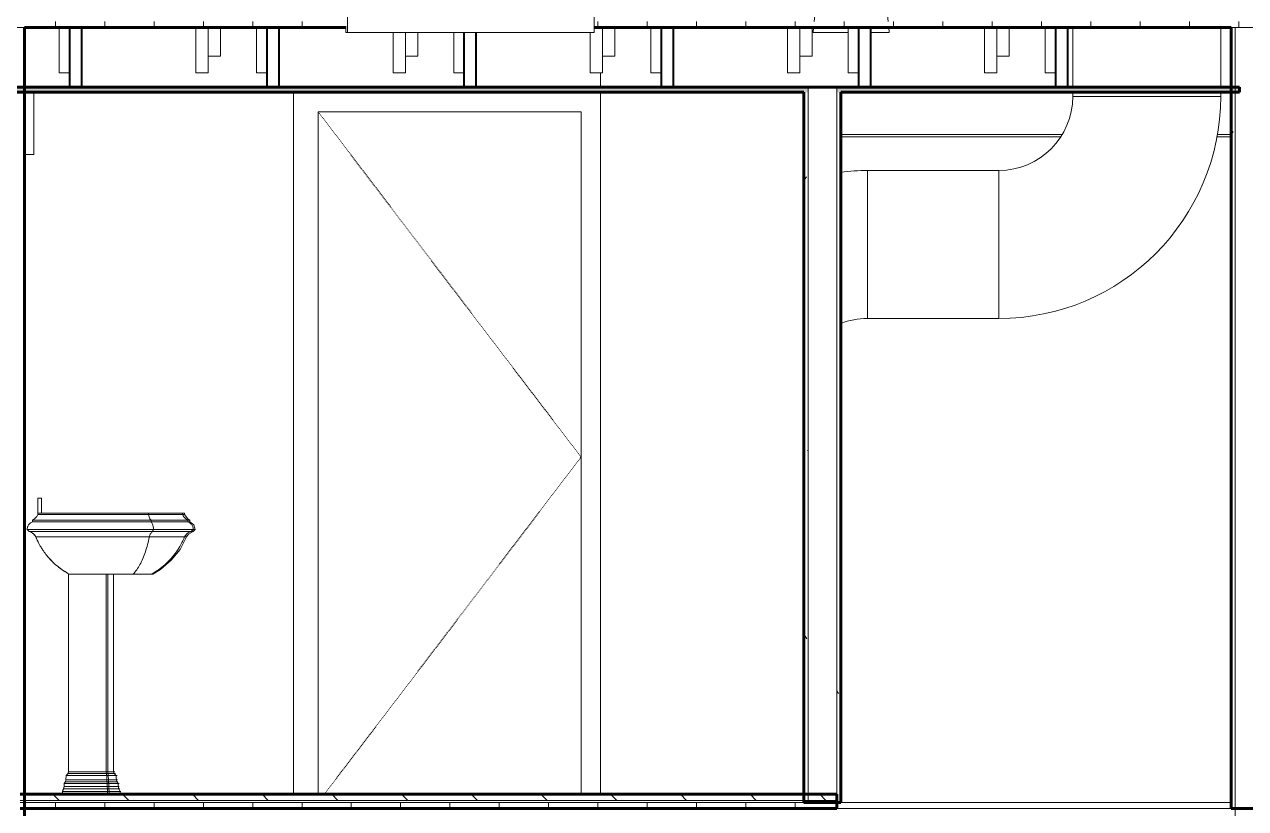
# Model space of a CAD drawing. Header units: inches. Extents: x 94 to 2128, y -110 to 279.
# Drawn here: x 1448.4 to 1597, y 0.7 to 96.1 of the extents above; entities that cross this region are included whole.
import ezdxf

# ---------------------------------------------------------------- set-up
doc = ezdxf.new("R2010")
doc.units = ezdxf.units.IN
doc.header["$MEASUREMENT"] = 0
doc.linetypes.add('Dash 1_16_', pattern=[0.125, 0.0625, -0.0625])
for name, color, linetype, lineweight in [('A-CLNG', 13, 'Continuous', 18), ('A-CLNG-PATT', 13, 'Continuous', 60), ('A-DOOR', 31, 'Continuous', 18), ('A-DOOR-FRAM', 31, 'Continuous', 9), ('A-FLOR', 192, 'Continuous', 18), ('A-FLOR-MCUT', 51, 'Continuous', 18), ('A-FLOR-PATT', 8, 'Continuous', 60), ('A-WALL', 113, 'Continuous', 18), ('A-WALL-PATT', 111, 'Continuous', 18), ('I-WALL', 2, 'Continuous', 18), ('M-HVAC-DUCT', 70, 'Continuous', 9), ('P-SANR-FIXT', 6, 'Continuous', 9), ('Q-CASE', 31, 'Continuous', 9), ('S-BEAM', 12, 'Continuous', 9), ('S-COLS', 52, 'Continuous', 9)]:
    doc.layers.add(name, color=color, linetype=linetype, lineweight=lineweight)
pattern_1 = [(0, (-179.802, -54.394), (15.36, 3.84), [0.634, -10.886, 0.634, -10.886, -61.44]), (0, (-179.802, -54.394), (15.36, 3.84), [-23.04, 0.634, -22.406, 0.634, -10.886, -26.88]), (0, (-179.802, -54.394), (15.36, 3.84), [-57.6, 0.634, -7.046, 0.634, -18.566]), (120, (-174.042, -52.474), (-11.0055376, 11.38215), [0.634, -10.886, 0.634, -10.886, -61.44]), (120, (-174.042, -52.474), (-11.0055376, 11.38215), [-23.04, 0.634, -22.406, 0.634, -10.886, -26.88]), (120, (-174.042, -52.474), (-11.0055376, 11.38215), [-57.6, 0.634, -7.046, 0.634, -18.566]), (240, (-172.122, -44.794), (-4.3544624, -15.22215), [0.634, -10.886, 0.634, -10.886, -61.44]), (240, (-172.122, -44.794), (-4.3544624, -15.22215), [-23.04, 0.634, -22.406, 0.634, -10.886, -26.88]), (240, (-172.122, -44.794), (-4.3544624, -15.22215), [-57.6, 0.634, -7.046, 0.634, -18.566])]
pattern_2 = [(90, (-179.802, -54.394), (-6, 4e-16), [])]

# ---------------------------------------------------------------- blocks, each defined once
blk = doc.blocks.new('Bath Tub - Maestro - 60_x30_-199281-Section - North_South - Looking East - Kitchen _ Stair _ Garage')
at = {"layer": 'P-SANR-FIXT'}
for p, q in [((-163.78, 119.13), (-163.78, 115.13)), ((-163.78, 119.13), (-162.27, 119.13)), ((-162.27, 119.13), (-160.78, 119.13)), ((-160.78, 115.13), (-160.78, 119.13)), ((-159.31, 119.13), (-159.31, 117.13)), ((-159.29, 115.13), (-159.31, 119.13)), ((-157.31, 119.13), (-159.31, 119.13)), ((-157.31, 119.13), (-157.29, 115.13)), ((-155.78, 119.13), (-155.78, 115.13)), ((-155.78, 119.13), (-154.27, 119.13)), ((-154.27, 119.13), (-152.78, 119.13)), ((-152.78, 115.13), (-152.78, 119.13)), ((-159.31, 117.13), (-159.3, 115.13)), ((-164.29, 115.13), (-164.27, 115.13)), ((-164.29, 115.13), (-164.29, 113.13)), ((-164.27, 115.13), (-152.27, 115.13)), ((-164.27, 113.13), (-164.27, 115.13)), ((-152.27, 113.13), (-152.27, 115.13)), ((-173.45, 113.13), (-173.27, 113.13)), ((-173.27, 113.13), (-143.27, 113.13)), ((-173.27, 95.13), (-173.27, 113.13)), ((-152.27, 113.13), (-164.27, 113.13)), ((-143.27, 95.13), (-143.27, 113.13)), ((-173.49, 95.75), (-173.49, 95.13)), ((-173.27, 95.13), (-173.49, 95.13)), ((-143.27, 95.13), (-173.27, 95.13))]:
    blk.add_line(p, q, dxfattribs=at)
blk = doc.blocks.new('Toilet-Domestic-3D - Toilet-Domestic-3D-199277-Section - North_South - Looking East - Kitchen _ Stair _ Garage')
at = {"layer": 'P-SANR-FIXT'}
for p, q in [((-121.85, 122.42), (-121.96, 121.15)), ((-105.73, 122.88), (-118.23, 122.88)), ((-102, 121.15), (-102.12, 122.42)), ((-121.48, 120.88), (-121.09, 112.38)), ((-118.23, 120.88), (-105.73, 120.88)), ((-102.87, 112.38), (-102.48, 120.88)), ((-121.09, 112.38), (-120.73, 110.62)), ((-121.09, 112.38), (-118.23, 112.38)), ((-118.23, 112.38), (-105.73, 112.38)), ((-105.73, 112.38), (-102.87, 112.38)), ((-103.23, 110.62), (-102.87, 112.38)), ((-120.73, 110.62), (-119.37, 110.62)), ((-119.48, 110.38), (-119.23, 110.88)), ((-119.48, 110.38), (-119.31, 110.38)), ((-119.48, 109.62), (-119.48, 110.38)), ((-119.31, 110.37), (-119.48, 110.37)), ((-118.77, 110.37), (-119.31, 110.37)), ((-119.31, 109.62), (-119.31, 110.37)), ((-119.3, 110.38), (-119.06, 110.88)), ((-119.3, 110.38), (-118.77, 110.38)), ((-119.23, 110.88), (-119.06, 110.88)), ((-119.06, 110.88), (-118.53, 110.88)), ((-118.77, 110.38), (-118.53, 110.88)), ((-118.77, 110.38), (-118.04, 110.38)), ((-118.04, 110.37), (-118.77, 110.37)), ((-118.77, 109.62), (-118.77, 110.37)), ((-118.53, 110.88), (-117.81, 110.88)), ((-118.04, 110.38), (-117.81, 110.88)), ((-118.04, 110.38), (-117.11, 110.38)), ((-117.11, 110.37), (-118.04, 110.37)), ((-118.04, 109.62), (-118.04, 110.37)), ((-117.81, 110.88), (-116.89, 110.88)), ((-117.11, 110.38), (-116.89, 110.88)), ((-117.11, 110.38), (-115.72, 110.38)), ((-115.72, 110.37), (-117.11, 110.37)), ((-117.11, 109.62), (-117.11, 110.37)), ((-116.89, 110.88), (-115.53, 110.88)), ((-115.72, 110.38), (-115.53, 110.88)), ((-115.72, 110.38), (-114.72, 110.38)), ((-114.72, 110.37), (-115.72, 110.37)), ((-115.72, 109.62), (-115.72, 110.37)), ((-115.53, 110.88), (-114.57, 110.88)), ((-114.72, 110.38), (-114.57, 110.88)), ((-114.72, 110.38), (-113.85, 110.38)), ((-113.85, 110.37), (-114.72, 110.37)), ((-114.72, 109.62), (-114.72, 110.37)), ((-114.57, 110.88), (-113.75, 110.88)), ((-113.85, 110.38), (-113.75, 110.88)), ((-113.85, 110.38), (-112.48, 110.38)), ((-112.48, 110.37), (-113.85, 110.37)), ((-113.85, 109.62), (-113.85, 110.37)), ((-113.75, 110.88), (-112.44, 110.88)), ((-112.48, 110.38), (-112.44, 110.88)), ((-112.48, 110.38), (-111.48, 110.38)), ((-111.48, 110.37), (-112.48, 110.37)), ((-112.48, 109.62), (-112.48, 110.37)), ((-112.44, 110.88), (-111.52, 110.88)), ((-111.48, 110.38), (-111.52, 110.88)), ((-111.52, 110.88), (-110.21, 110.88)), ((-111.48, 110.38), (-110.11, 110.38)), ((-110.11, 110.37), (-111.48, 110.37)), ((-111.48, 109.62), (-111.48, 110.37)), ((-110.11, 110.38), (-110.21, 110.88)), ((-110.21, 110.88), (-109.39, 110.88)), ((-110.11, 110.38), (-109.24, 110.38)), ((-109.24, 110.37), (-110.11, 110.37)), ((-110.11, 109.62), (-110.11, 110.37)), ((-109.24, 110.38), (-109.39, 110.88)), ((-109.39, 110.88), (-108.43, 110.88)), ((-109.24, 110.38), (-108.24, 110.38)), ((-108.24, 110.37), (-109.24, 110.37)), ((-109.24, 109.62), (-109.24, 110.37)), ((-108.24, 110.38), (-108.43, 110.88)), ((-108.43, 110.88), (-107.07, 110.88)), ((-108.24, 110.38), (-106.86, 110.38)), ((-106.85, 110.37), (-108.24, 110.37)), ((-108.24, 109.62), (-108.24, 110.37)), ((-106.86, 110.38), (-107.07, 110.88)), ((-107.07, 110.88), (-106.15, 110.88)), ((-106.85, 110.38), (-105.92, 110.38)), ((-105.92, 110.37), (-106.85, 110.37)), ((-106.85, 109.62), (-106.85, 110.37)), ((-105.92, 110.38), (-106.15, 110.88)), ((-106.15, 110.88), (-105.43, 110.88)), ((-105.92, 110.38), (-105.19, 110.38)), ((-105.19, 110.37), (-105.92, 110.37)), ((-105.92, 109.62), (-105.92, 110.37)), ((-105.19, 110.38), (-105.43, 110.88)), ((-105.43, 110.88), (-104.9, 110.88)), ((-105.19, 110.38), (-104.66, 110.38)), ((-104.65, 110.37), (-105.19, 110.37)), ((-105.19, 109.62), (-105.19, 110.37)), ((-104.66, 110.38), (-104.9, 110.88)), ((-104.9, 110.88), (-104.73, 110.88)), ((-104.48, 110.38), (-104.73, 110.88)), ((-104.65, 110.38), (-104.48, 110.38)), ((-104.48, 110.37), (-104.65, 110.37)), ((-104.65, 109.62), (-104.65, 110.37)), ((-104.59, 110.62), (-103.23, 110.62)), ((-104.48, 109.62), (-104.48, 110.38)), ((-119.31, 109.62), (-119.48, 109.62)), ((-119.48, 109.37), (-119.31, 109.37)), ((-118.77, 109.62), (-119.31, 109.62)), ((-119.31, 109.37), (-118.77, 109.37)), ((-118.04, 109.62), (-118.77, 109.62)), ((-118.77, 109.37), (-118.04, 109.37)), ((-117.11, 109.62), (-118.04, 109.62)), ((-118.04, 109.37), (-117.11, 109.37)), ((-115.72, 109.62), (-117.11, 109.62)), ((-117.11, 109.37), (-115.72, 109.37)), ((-114.72, 109.62), (-115.72, 109.62)), ((-115.72, 109.37), (-114.72, 109.37)), ((-113.85, 109.62), (-114.72, 109.62)), ((-114.72, 109.37), (-113.85, 109.37)), ((-112.48, 109.62), (-113.85, 109.62)), ((-113.85, 109.37), (-112.48, 109.37)), ((-111.48, 109.62), (-112.48, 109.62)), ((-112.48, 109.37), (-111.98, 109.37)), ((-111.98, 109.37), (-111.48, 109.37)), ((-110.11, 109.62), (-111.48, 109.62)), ((-111.48, 109.37), (-110.11, 109.37)), ((-109.24, 109.62), (-110.11, 109.62)), ((-110.11, 109.37), (-109.24, 109.37)), ((-108.24, 109.62), (-109.24, 109.62)), ((-109.24, 109.37), (-108.24, 109.37)), ((-106.85, 109.62), (-108.24, 109.62)), ((-108.24, 109.37), (-106.85, 109.37)), ((-105.92, 109.62), (-106.85, 109.62)), ((-106.85, 109.37), (-105.92, 109.37)), ((-105.19, 109.62), (-105.92, 109.62)), ((-105.92, 109.37), (-105.19, 109.37)), ((-104.65, 109.62), (-105.19, 109.62)), ((-105.19, 109.37), (-104.65, 109.37)), ((-104.48, 109.62), (-104.65, 109.62)), ((-104.65, 109.37), (-104.48, 109.37)), ((-115.73, 103.25), (-116.47, 96.5)), ((-107.49, 96.5), (-108.23, 103.25)), ((-116.55, 95.75), (-116.62, 95.13)), ((-116.62, 95.13), (-112.35, 95.13)), ((-109.58, 95.13), (-107.34, 95.13)), ((-107.34, 95.13), (-107.41, 95.75))]:
    blk.add_line(p, q, dxfattribs=at)
at = {"layer": 'P-SANR-FIXT', "flags": 128}
for points in [[(-118.23, 122.88), (-119.22, 122.88), (-120.11, 122.88), (-120.8, 122.88), (-121.23, 122.88), (-121.35, 122.88)], [(-102.61, 122.88), (-102.77, 122.88), (-103.24, 122.88), (-103.97, 122.88), (-104.87, 122.88), (-105.73, 122.88)], [(-121.71, 120.88), (-121.55, 120.88), (-121.08, 120.88), (-120.34, 120.88), (-119.41, 120.88), (-118.37, 120.88), (-118.23, 120.88)], [(-105.73, 120.88), (-104.68, 120.88), (-103.73, 120.88), (-102.97, 120.88), (-102.46, 120.88), (-102.26, 120.88), (-102.25, 120.88)], [(-119.77, 109.88), (-119.61, 109.88), (-119.48, 109.88)], [(-104.48, 109.88), (-104.22, 109.88), (-104.19, 109.88)]]:
    blk.add_lwpolyline(points, dxfattribs=at)
at = {"layer": 'P-SANR-FIXT'}
for radius, start, end in [(7.5, 180, 239.5183), (7.33, 180, 239.6408), (6.79, 180, 245.7328), (6.06, 180, 0), (5.13, 180, 0), (3.74, 180, 0), (2.74, 180, 0), (1.87, 180, 0), (0.5, 180, 0), (6.79, 294.2672, 0), (7.33, 300.3592, 0), (7.5, 300.4817, 0)]:
    blk.add_arc((-111.98, 109.37), radius, start, end, dxfattribs=at)
for points, knots in [([(-102.47, 122.85), (-102.47, 122.86), (-102.52, 122.87), (-102.57, 122.88), (-102.61, 122.88)], [-0.1938937, -0.1938937, -0.1938937, -0.1938937, -0.1666667, 0, 0, 0, 0]), ([(-120.65, 110.4), (-120.63, 110.37), (-120.6, 110.32), (-120.54, 110.23), (-120.46, 110.15), (-120.38, 110.08), (-120.29, 110.02), (-120.19, 109.97), (-120.09, 109.93), (-120.02, 109.91), (-119.98, 109.9)], [0.1752548, 0.1752548, 0.1752548, 0.1752548, 0.25, 0.3333333, 0.4166667, 0.5, 0.5833333, 0.6666667, 0.75, 0.8333333, 0.8333333, 0.8333333, 0.8333333])]:
    blk.add_open_spline(points, degree=3, knots=knots, dxfattribs=at)
blk.add_open_spline([(-104.19, 109.88), (-104.12, 109.88), (-104.04, 109.88), (-103.97, 109.9)], degree=3, dxfattribs=at)
blk = doc.blocks.new('Single-Flush - 32_ x 84_-320254-Section - North_South - Looking East - Kitchen _ Stair _ Garage')
at = {"layer": 'A-DOOR', "linetype": 'Dash 1_16_', "lineweight": 9}
for p in [(-176.85, 85.5), (-176.09, 2.5)]:
    blk.add_line(p, (-144.85, 43.5), dxfattribs=at)
at = {"layer": 'A-DOOR-FRAM'}
for p, q in [((-179.85, 87.87), (-179.85, 2.5)), ((-176.85, 2.5), (-176.85, 85.5)), ((-176.85, 85.5), (-144.85, 85.5)), ((-144.85, 85.5), (-144.85, 2.5))]:
    blk.add_line(p, q, dxfattribs=at)
blk = doc.blocks.new('Dimension Lumber - 2x8-959160-Section - North_South - Looking East - Kitchen _ Stair _ Garage')
at = {"layer": 'S-BEAM', "lineweight": 40}
for p, q in [((-325.6, 95.75), (-327.1, 95.75)), ((-327.1, 95.75), (-327.1, 88.5)), ((-325.6, 88.5), (-325.6, 95.75)), ((-327.1, 88.5), (-325.6, 88.5))]:
    blk.add_line(p, q, dxfattribs=at)
blk = doc.blocks.new('Dimension Lumber - 2x8-959221-Section - North_South - Looking East - Kitchen _ Stair _ Garage')
at = {"layer": 'S-BEAM', "lineweight": 40}
for p, q in [((-159.1, 95.13), (-159.1, 88.5)), ((-157.6, 88.5), (-157.6, 95.13)), ((-159.1, 88.5), (-157.6, 88.5))]:
    blk.add_line(p, q, dxfattribs=at)
blk = doc.blocks.new('Dimension Lumber - 2x8-V20-Section - North_South - Looking East - Kitchen _ Stair _ Garage')
at = {"layer": 'S-BEAM', "lineweight": 40}
for p, q in [((-133.6, 95.75), (-135.1, 95.75)), ((-135.1, 95.75), (-135.1, 88.5)), ((-133.6, 88.5), (-133.6, 95.75)), ((-135.1, 88.5), (-133.6, 88.5))]:
    blk.add_line(p, q, dxfattribs=at)
blk = doc.blocks.new('Dimension Lumber - 2x6_s-562113-Section - North_South - Looking East - Kitchen _ Stair _ Garage')
at = {"layer": 'S-BEAM'}
for p, q in [((-88.35, 95.75), (-88.35, 90.25)), ((-88.35, 90.25), (-87.1, 90.25))]:
    blk.add_line(p, q, dxfattribs=at)
blk = doc.blocks.new('Dimension Lumber - 2x6_s-562112-Section - North_South - Looking East - Kitchen _ Stair _ Garage')
at = {"layer": 'S-BEAM'}
for p, q in [((-160.35, 95.13), (-160.35, 90.25)), ((-160.35, 90.25), (-159.1, 90.25))]:
    blk.add_line(p, q, dxfattribs=at)
blk = doc.blocks.new('Dimension Lumber - 2x6_s-V21-Section - North_South - Looking East - Kitchen _ Stair _ Garage')
at = {"layer": 'S-BEAM'}
for p, q in [((-184.35, 95.75), (-184.35, 90.25)), ((-184.35, 90.25), (-183.1, 90.25))]:
    blk.add_line(p, q, dxfattribs=at)
blk = doc.blocks.new('Dimension Lumber - 2x6_s-V22-Section - North_South - Looking East - Kitchen _ Stair _ Garage')
at = {"layer": 'S-BEAM'}
for p, q in [((-95.73, 95.75), (-95.73, 90.25)), ((-94.23, 90.25), (-94.23, 95.75)), ((-95.73, 90.25), (-94.23, 90.25))]:
    blk.add_line(p, q, dxfattribs=at)
blk = doc.blocks.new('Dimension Lumber - 2x6_s-V23-Section - North_South - Looking East - Kitchen _ Stair _ Garage')
at = {"layer": 'S-BEAM'}
for p, q in [((-143.73, 95.13), (-143.73, 90.25)), ((-142.23, 90.25), (-142.23, 95.75)), ((-143.73, 90.25), (-142.23, 90.25))]:
    blk.add_line(p, q, dxfattribs=at)
blk = doc.blocks.new('Dimension Lumber - 2x6_s-V24-Section - North_South - Looking East - Kitchen _ Stair _ Garage')
at = {"layer": 'S-BEAM'}
for p, q in [((-167.73, 95.13), (-167.73, 90.25)), ((-166.23, 90.25), (-166.23, 95.13)), ((-167.73, 90.25), (-166.23, 90.25))]:
    blk.add_line(p, q, dxfattribs=at)
blk = doc.blocks.new('Dimension Lumber - 2x6_s-V25-Section - North_South - Looking East - Kitchen _ Stair _ Garage')
at = {"layer": 'S-BEAM'}
for p, q in [((-191.73, 95.75), (-191.73, 90.25)), ((-190.23, 90.25), (-190.23, 95.75)), ((-191.73, 90.25), (-190.23, 90.25))]:
    blk.add_line(p, q, dxfattribs=at)
blk = doc.blocks.new('Dimension Lumber - 2x4-562602-Section - North_South - Looking East - Kitchen _ Stair _ Garage')
at = {"layer": 'S-BEAM'}
for p, q in [((-94.23, 95.75), (-94.23, 92.25)), ((-92.73, 92.25), (-92.73, 95.75)), ((-94.23, 92.25), (-92.73, 92.25))]:
    blk.add_line(p, q, dxfattribs=at)
blk = doc.blocks.new('Dimension Lumber - 2x4-562603-Section - North_South - Looking East - Kitchen _ Stair _ Garage')
at = {"layer": 'S-BEAM'}
for p, q in [((-142.23, 95.75), (-142.23, 92.25)), ((-140.73, 92.25), (-140.73, 95.75)), ((-142.23, 92.25), (-140.73, 92.25))]:
    blk.add_line(p, q, dxfattribs=at)
blk = doc.blocks.new('Dimension Lumber - 2x4-V26-Section - North_South - Looking East - Kitchen _ Stair _ Garage')
at = {"layer": 'S-BEAM'}
for p, q in [((-166.23, 95.13), (-166.23, 92.25)), ((-164.73, 92.25), (-164.73, 95.13)), ((-166.23, 92.25), (-164.73, 92.25))]:
    blk.add_line(p, q, dxfattribs=at)
blk = doc.blocks.new('W-Wide Flange - W6X12-1178141-Section - North_South - Looking East - Kitchen _ Stair _ Garage')
at = {"layer": 'S-BEAM'}
for p, q in [((-113.22, 82.75), (-86.33, 82.75)), ((-86.51, 82.47), (-113.22, 82.47)), ((-65.72, 82.47), (-67.5, 82.47)), ((-67.45, 82.75), (-65.72, 82.75))]:
    blk.add_line(p, q, dxfattribs=at)
blk = doc.blocks.new('Casework 33 - Casework 5-959053-Section - North_South - Looking East - Kitchen _ Stair _ Garage')
at = {"layer": 'Q-CASE'}
for p, q in [((-277.79, 87.75), (-347.91, 87.75)), ((-211.47, 87.75), (-212.6, 87.75)), ((-211.47, 87.75), (-211.47, 80.31)), ((-277.79, 80.31), (-347.91, 80.31)), ((-211.47, 80.31), (-212.6, 80.31))]:
    blk.add_line(p, q, dxfattribs=at)
blk = doc.blocks.new('Rectangular Elbow - Radius - 1 W-V34-Section - North_South - Looking East - Kitchen _ Stair _ Garage')
at = {"layer": 'M-HVAC-DUCT'}
blk.add_line((-110, 78.36), (-110, 60.36), dxfattribs=at)
for radius, end in [(27, 96.8505), (9, 111.0782)]:
    blk.add_arc((-110, 51.36), radius, 90, end, dxfattribs=at)
blk = doc.blocks.new('Rectangular Elbow - Radius - 1 W-V35-Section - North_South - Looking East - Kitchen _ Stair _ Garage')
at = {"layer": 'M-HVAC-DUCT'}
for p, q in [((-85, 87.36), (-67, 87.36)), ((-94, 60.36), (-94, 78.36))]:
    blk.add_line(p, q, dxfattribs=at)
for radius in [9, 27]:
    blk.add_arc((-94, 87.36), radius, 270, 360, dxfattribs=at)
blk = doc.blocks.new('Pedestal Sink-3D - Pedistal Sink-207040-Section - North_South - Looking East - Kitchen _ Stair _ Garage')
at = {"layer": 'P-SANR-FIXT'}
for p, q in [((-210.5, 38.5), (-210.97, 38.5)), ((-210.97, 37.69), (-210.97, 38.5)), ((-210.97, 36.94), (-210.97, 37.69)), ((-210.5, 38.5), (-210.5, 37.69)), ((-210.5, 37.69), (-210.5, 36.94)), ((-211.63, 35.64), (-211.63, 35.84)), ((-197.19, 35.84), (-211.63, 35.84)), ((-210.97, 36.67), (-210.97, 36.94)), ((-210.97, 36.67), (-197.51, 36.67)), ((-210.97, 36.5), (-210.97, 36.67)), ((-197.51, 36.5), (-210.97, 36.5)), ((-210.5, 36.94), (-210.5, 36.67)), ((-197.51, 36.67), (-193.34, 36.67)), ((-197.51, 36.5), (-197.51, 36.67)), ((-193.34, 36.5), (-197.51, 36.5)), ((-197.19, 35.64), (-197.19, 35.84)), ((-192.69, 35.84), (-197.19, 35.84)), ((-193.34, 36.67), (-193.11, 36.67)), ((-193.34, 36.5), (-193.34, 36.67)), ((-193.11, 36.5), (-193.34, 36.5)), ((-193.11, 36.5), (-193.11, 36.67)), ((-192.69, 35.64), (-192.69, 35.84)), ((-192.45, 35.84), (-192.69, 35.84)), ((-192.45, 35.64), (-192.45, 35.84)), ((-212.01, 34.46), (-212.28, 34.68)), ((-196.88, 34.68), (-212.28, 34.68)), ((-197.01, 34.46), (-212.01, 34.46)), ((-197.19, 35.64), (-211.63, 35.64)), ((-192.69, 35.64), (-197.19, 35.64)), ((-192.31, 34.46), (-197.01, 34.46)), ((-192.04, 34.68), (-196.88, 34.68)), ((-192.46, 35.64), (-192.69, 35.64)), ((-192.07, 34.46), (-192.31, 34.46)), ((-192.07, 34.46), (-191.8, 34.68)), ((-191.8, 34.68), (-192.04, 34.68)), ((-197.39, 33.8), (-211.22, 33.8)), ((-193.1, 33.8), (-197.39, 33.8)), ((-192.86, 33.8), (-193.1, 33.8)), ((-207.22, 29.26), (-207.13, 29.26)), ((-207.22, 29.26), (-207.22, 5.23)), ((-199.36, 29.26), (-207.13, 29.26)), ((-199.44, 29.25), (-206.96, 29.25)), ((-202.64, 29.25), (-202.64, 5.23)), ((-202.46, 29.25), (-202.46, 5.23)), ((-201.75, 29.25), (-201.75, 5.23)), ((-197.35, 29.25), (-199.44, 29.25)), ((-197.17, 29.26), (-199.36, 29.26)), ((-197.12, 29.25), (-197.35, 29.25)), ((-196.95, 29.26), (-197.17, 29.26)), ((-207.51, 4.77), (-207.55, 4.25)), ((-207.51, 4.77), (-202.57, 4.77)), ((-207.3, 5.02), (-202.62, 5.02)), ((-202.64, 5.23), (-207.22, 5.23)), ((-202.46, 5.23), (-202.64, 5.23)), ((-202.64, 5.23), (-202.62, 5.02)), ((-202.62, 5.02), (-202.44, 5.02)), ((-202.57, 4.77), (-202.39, 4.77)), ((-201.75, 5.23), (-202.46, 5.23)), ((-202.44, 5.02), (-201.67, 5.02)), ((-202.39, 4.77), (-201.45, 4.77)), ((-202.39, 4.77), (-202.38, 4.25)), ((-201.6, 5.23), (-201.75, 5.23)), ((-201.66, 5.02), (-201.52, 5.02)), ((-201.44, 4.77), (-201.31, 4.77)), ((-207.77, 3.44), (-207.85, 3.15)), ((-207.85, 3.15), (-202.49, 3.15)), ((-207.77, 3.8), (-202.51, 3.8)), ((-207.77, 3.8), (-207.77, 3.44)), ((-207.77, 3.44), (-202.51, 3.44)), ((-207.55, 4.25), (-207.61, 4.02)), ((-207.61, 4.02), (-202.55, 4.02)), ((-207.55, 4.25), (-202.56, 4.25)), ((-202.56, 4.25), (-202.38, 4.25)), ((-202.56, 4.25), (-202.55, 4.02)), ((-202.55, 4.02), (-202.37, 4.02)), ((-202.51, 3.8), (-202.33, 3.8)), ((-202.51, 3.8), (-202.51, 3.44)), ((-202.51, 3.44), (-202.33, 3.44)), ((-202.51, 3.44), (-202.49, 3.15)), ((-202.49, 3.15), (-202.32, 3.15)), ((-202.49, 3.15), (-202.47, 2.82)), ((-202.38, 4.25), (-201.4, 4.25)), ((-202.38, 4.25), (-202.37, 4.02)), ((-202.37, 4.02), (-201.33, 4.02)), ((-202.33, 3.8), (-201.17, 3.8)), ((-202.33, 3.8), (-202.33, 3.44)), ((-202.33, 3.44), (-201.17, 3.44)), ((-202.33, 3.44), (-202.32, 3.15)), ((-202.32, 3.15), (-201.09, 3.15)), ((-201.4, 4.25), (-201.33, 4.02)), ((-201.39, 4.25), (-201.27, 4.25)), ((-201.32, 4.02), (-201.21, 4.02)), ((-201.17, 3.8), (-201.05, 3.8)), ((-201.17, 3.8), (-201.17, 3.44)), ((-201.17, 3.44), (-201.09, 3.15)), ((-201.16, 3.44), (-201.05, 3.44)), ((-201.08, 3.15), (-200.97, 3.15)), ((-207.97, 2.82), (-202.47, 2.82)), ((-207.97, 2.82), (-207.97, 2.5)), ((-202.47, 2.82), (-202.29, 2.82)), ((-202.47, 2.82), (-202.47, 2.5)), ((-202.29, 2.82), (-200.96, 2.82)), ((-202.29, 2.82), (-202.29, 2.5)), ((-200.96, 2.82), (-200.85, 2.82)), ((-200.96, 2.82), (-200.96, 2.5))]:
    blk.add_line(p, q, dxfattribs=at)
at = {"layer": 'P-SANR-FIXT', "flags": 128}
for points in [[(-193.11, 36.5), (-192.71, 36), (-192.45, 35.84)], [(-197.01, 34.46), (-196.95, 34.57), (-196.88, 34.68)], [(-192.07, 34.46), (-192.63, 34.12), (-192.86, 33.8)], [(-192.45, 35.64), (-191.99, 35.25), (-191.8, 34.69), (-191.8, 34.68)], [(-192.31, 34.46), (-192.18, 34.57), (-192.04, 34.68)], [(-192.86, 33.8), (-193.65, 32.28), (-194.72, 30.95), (-196.02, 29.83), (-196.95, 29.26)], [(-207.3, 5.02), (-207.32, 4.99), (-207.35, 4.95), (-207.37, 4.92), (-207.4, 4.89), (-207.43, 4.86), (-207.45, 4.83), (-207.48, 4.8), (-207.51, 4.77)], [(-202.57, 4.77), (-202.57, 4.51), (-202.56, 4.25)], [(-202.44, 5.02), (-202.43, 4.99), (-202.43, 4.95), (-202.42, 4.92), (-202.41, 4.89), (-202.41, 4.86), (-202.4, 4.83), (-202.4, 4.8), (-202.39, 4.77)], [(-201.45, 4.77), (-201.42, 4.51), (-201.4, 4.25)], [(-207.85, 3.15), (-207.86, 3.11), (-207.88, 3.07), (-207.89, 3.03), (-207.91, 2.99), (-207.92, 2.94), (-207.94, 2.9), (-207.95, 2.86), (-207.97, 2.82)], [(-207.61, 4.02), (-207.63, 3.99), (-207.65, 3.96), (-207.67, 3.94), (-207.69, 3.91), (-207.71, 3.88), (-207.73, 3.85), (-207.75, 3.83), (-207.77, 3.8)], [(-202.37, 4.02), (-202.36, 3.99), (-202.36, 3.96), (-202.35, 3.94), (-202.35, 3.91), (-202.35, 3.88), (-202.34, 3.85), (-202.34, 3.83), (-202.33, 3.8)], [(-202.32, 3.15), (-202.31, 3.11), (-202.31, 3.07), (-202.31, 3.03), (-202.31, 2.99), (-202.3, 2.94), (-202.3, 2.9), (-202.3, 2.86), (-202.29, 2.82)]]:
    blk.add_lwpolyline(points, dxfattribs=at)
at = {"layer": 'P-SANR-FIXT'}
for centre, major_axis, ratio, start_param, end_param in [((-300.71, -6.84), (99.3, 0), 0.766044, 0.153153, 0.156467), ((-216.11, -3.07), (-23.74, 63), 0.24321, 4.749249, 4.752577), ((-204.11, 0.85), (-15.16, 17.45), 0.198267, 4.764959, 4.779408), ((-336.26, -10.91), (134.95, 0), 0.819152, 0.133407, 0.135435), ((-206.67, -1.71), (-21.3, 29.38), 0.212012, 4.746351, 4.753964), ((-226.63, -8.76), (-40.75, 108.15), 0.24321, 4.727879, 4.730929)]:
    blk.add_ellipse(centre, major_axis=major_axis, ratio=ratio, start_param=start_param, end_param=end_param, dxfattribs=at)
for points, knots in [([(-211.63, 35.84), (-211.54, 35.88), (-211.41, 35.96), (-211.25, 36.1), (-211.11, 36.25), (-211.02, 36.4), (-210.97, 36.5)], [0, 0, 0, 0, 0.333333, 0.5, 0.666667, 1, 1, 1, 1]), ([(-212.28, 34.68), (-212.27, 34.77), (-212.25, 34.9), (-212.19, 35.06), (-212.13, 35.19), (-212.06, 35.29), (-212.01, 35.36), (-211.97, 35.4), (-211.85, 35.51), (-211.73, 35.59), (-211.63, 35.64)], [0, 0, 0, 0, 0.2, 0.3, 0.4, 0.55, 0.5875, 0.625, 0.7, 1, 1, 1, 1]), ([(-212.2, 35.04), (-212.19, 35.05), (-212.18, 35.07), (-212.17, 35.1), (-212.17, 35.11)], [-0.70199338, -0.70199338, -0.70199338, -0.70199338, -0.66666667, -0.63779591, -0.63779591, -0.63779591, -0.63779591]), ([(-211.22, 33.8), (-211.26, 33.88), (-211.34, 34), (-211.46, 34.13), (-211.59, 34.25), (-211.77, 34.37), (-211.93, 34.43), (-212.01, 34.46)], [0, 0, 0, 0, 0.25, 0.375, 0.5, 0.75, 1, 1, 1, 1]), ([(-197.39, 33.8), (-197.35, 33.95), (-197.27, 34.17), (-197.13, 34.36), (-197.05, 34.43), (-197.01, 34.46)], [-1, -1, -1, -1, -0.5, -0.25, 0, 0, 0, 0]), ([(-196.88, 34.68), (-196.89, 34.81), (-196.91, 35.05), (-197.01, 35.4), (-197.12, 35.57), (-197.19, 35.64)], [-1, -1, -1, -1, -0.7, -0.4, 0, 0, 0, 0]), ([(-193.1, 33.8), (-193.02, 33.95), (-192.85, 34.17), (-192.56, 34.36), (-192.4, 34.43), (-192.31, 34.46)], [-1, -1, -1, -1, -0.5, -0.25, 0, 0, 0, 0]), ([(-192.04, 34.68), (-192.05, 34.81), (-192.1, 35.05), (-192.31, 35.4), (-192.54, 35.57), (-192.69, 35.64)], [-1, -1, -1, -1, -0.7, -0.4, 0, 0, 0, 0]), ([(-207.13, 29.26), (-207.6, 29.51), (-208.53, 30.12), (-209.7, 31.25), (-210.6, 32.5), (-211.04, 33.35), (-211.22, 33.8)], [0, 0, 0, 0, 0.285714, 0.571429, 0.785714, 1, 1, 1, 1]), ([(-210.38, 32.22), (-210.4, 32.25), (-210.51, 32.42), (-210.61, 32.59), (-210.68, 32.73)], [-0.2695409, -0.2695409, -0.2695409, -0.2695409, -0.25, -0.17876907, -0.17876907, -0.17876907, -0.17876907]), ([(-209.86, 31.52), (-209.9, 31.56), (-210.01, 31.7), (-210.12, 31.84), (-210.19, 31.94)], [-0.40488746, -0.40488746, -0.40488746, -0.40488746, -0.375, -0.3216895, -0.3216895, -0.3216895, -0.3216895]), ([(-209.29, 30.88), (-209.35, 30.94), (-209.47, 31.06), (-209.58, 31.19), (-209.64, 31.25)], [-0.54114694, -0.54114694, -0.54114694, -0.54114694, -0.5, -0.45944183, -0.45944183, -0.45944183, -0.45944183]), ([(-208.67, 30.3), (-208.76, 30.37), (-208.88, 30.49), (-209.01, 30.6), (-209.05, 30.64)], [-0.67981078, -0.67981078, -0.67981078, -0.67981078, -0.625, -0.59539017, -0.59539017, -0.59539017, -0.59539017]), ([(-208, 29.79), (-208.11, 29.87), (-208.26, 29.98), (-208.41, 30.09), (-208.43, 30.11)], [-0.82335094, -0.82335094, -0.82335094, -0.82335094, -0.75, -0.73089847, -0.73089847, -0.73089847, -0.73089847]), ([(-207.22, 5.23), (-207.22, 5.22), (-207.22, 5.21), (-207.23, 5.21), (-207.23, 5.2), (-207.23, 5.19), (-207.23, 5.19), (-207.24, 5.18), (-207.24, 5.17), (-207.24, 5.17), (-207.24, 5.16), (-207.25, 5.15), (-207.25, 5.13), (-207.26, 5.12), (-207.27, 5.1), (-207.28, 5.06), (-207.29, 5.03), (-207.3, 5.02)], [-1, -1, -1, -1, -0.9375, -0.90625, -0.875, -0.84375, -0.8125, -0.78125, -0.75, -0.71875, -0.6875, -0.625, -0.5625, -0.5, -0.375, -0.25, 0, 0, 0, 0]), ([(-202.46, 5.23), (-202.46, 5.22), (-202.45, 5.2), (-202.45, 5.17), (-202.45, 5.15), (-202.45, 5.1), (-202.44, 5.05), (-202.44, 5.02)], [-1, -1, -1, -1, -0.875, -0.75, -0.625, -0.5, 0, 0, 0, 0])]:
    blk.add_open_spline(points, degree=3, knots=knots, dxfattribs=at)
for points in [[(-197.19, 35.84), (-197.24, 35.88), (-197.33, 35.99), (-197.43, 36.22), (-197.49, 36.4), (-197.51, 36.5)], [(-192.69, 35.84), (-192.78, 35.88), (-192.97, 35.99), (-193.19, 36.22), (-193.3, 36.4), (-193.34, 36.5)], [(-211.72, 34.33), (-211.81, 34.39), (-211.91, 34.43), (-212.01, 34.46)], [(-211.96, 35.41), (-211.95, 35.42), (-211.94, 35.42), (-211.93, 35.43)], [(-211.46, 34.13), (-211.52, 34.19), (-211.58, 34.24), (-211.64, 34.28)], [(-211.22, 33.8), (-211.27, 33.89), (-211.33, 33.98), (-211.4, 34.06)], [(-210.84, 32.98), (-210.98, 33.24), (-211.1, 33.52), (-211.22, 33.8)], [(-199.36, 29.26), (-199.06, 29.59), (-198.51, 30.38), (-197.84, 31.93), (-197.52, 33.16), (-197.39, 33.8)], [(-197.17, 29.26), (-196.57, 29.59), (-195.43, 30.38), (-194.03, 31.93), (-193.36, 33.16), (-193.1, 33.8)], [(-207.13, 29.26), (-207.35, 29.38), (-207.57, 29.51), (-207.79, 29.65)]]:
    blk.add_open_spline(points, degree=3, dxfattribs=at)

msp = doc.modelspace()

# ---------------------------------------------------------------- hatches: boundary and pattern name
at = {"layer": 'A-CLNG-PATT', "lineweight": 9}
h = msp.add_hatch(dxfattribs=at)
h.set_pattern_fill('FP_16', color=256, style=0, pattern_type=2)
h.set_pattern_definition(pattern_1)
h.paths.add_polyline_path([(1595.03753, 87.875), (1596.28934, 87.875), (1596.28934, 88.5), (1547.28934, 88.5), (1547.28934, 87.875), (1592.75073, 87.875)], flags=0)
h.paths.add_polyline_path([(1176.5537, 87.875), (1543.78934, 87.875), (1543.78934, 88.5), (1168.53934, 88.5), (1168.53934, 87.875)], flags=0)
at = {"layer": 'A-FLOR-PATT', "lineweight": 9}
h = msp.add_hatch(dxfattribs=at)
h.set_pattern_fill('FP_18', color=256, style=0, pattern_type=2)
h.set_pattern_definition(pattern_2)
h.paths.add_polyline_path([(1597.32433, 95.75), (1599.28934, 95.75), (1599.28934, 96.5), (1517.7397, 96.5), (1517.7397, 95.75), (1595.78934, 95.75)], flags=0)
h.paths.add_polyline_path([(1167.03934, 95.75), (1487.57945, 95.75), (1487.55808, 96.5), (1167.03934, 96.5)], flags=0)
h = msp.add_hatch(dxfattribs=at)
h.set_pattern_fill('FP_19', color=256, style=0, pattern_type=2)
h.set_pattern_definition([(135, (-179.802, -54.394), (-4.24264, -4.24264), [])])
h.paths.add_polyline_path([(1542.4412, 1.75), (1547.28934, 1.75), (1547.28934, 2.5), (1447.91434, 2.5), (1447.91434, 1.75), (1505.85245, 1.75)], flags=0)
h = msp.add_hatch(dxfattribs=at)
h.set_pattern_fill('FP_18', color=256, style=0, pattern_type=2)
h.set_pattern_definition(pattern_2)
h.paths.add_polyline_path([(1542.4412, 0.75), (1547.28934, 0.75), (1547.28934, 1.5), (1447.91434, 1.5), (1447.91434, 0.75), (1505.85245, 0.75)], flags=0)
at = {"layer": 'A-WALL-PATT', "lineweight": 9}
h = msp.add_hatch(dxfattribs=at)
h.set_pattern_fill('FP_16', color=256, style=0, pattern_type=2)
h.set_pattern_definition(pattern_1)
h.paths.add_polyline_path([(1595.78934, 0.75), (1595.78934, 95.75), (1595.28934, 95.75), (1595.28934, 0.75)], flags=0)
h = msp.add_hatch(dxfattribs=at)
h.set_pattern_fill('FP_16', color=256, style=0, pattern_type=2)
h.set_pattern_definition(pattern_1)
h.paths.add_polyline_path([(1543.78934, 1.5), (1543.78934, 87.875), (1543.28934, 87.875), (1543.28934, 1.5)], flags=0)
h = msp.add_hatch(dxfattribs=at)
h.set_pattern_fill('FP_16', color=256, style=0, pattern_type=2)
h.set_pattern_definition(pattern_1)
h.paths.add_polyline_path([(1547.78934, 1.5), (1547.78934, 87.875), (1547.28934, 87.875), (1547.28934, 1.5)], flags=0)

# ---------------------------------------------------------------- linework, layer by layer
at = {"layer": 'A-CLNG', "lineweight": 60}
for p, q in [((1168.53934, 87.875), (1543.28934, 87.875)), ((1596.28934, 88.5), (1171.03934, 88.5)), ((1547.78934, 87.875), (1596.28934, 87.875)), ((1596.28934, 87.875), (1596.28934, 88.5))]:
    msp.add_line(p, q, dxfattribs=at)
at = {"layer": 'A-FLOR', "lineweight": 60}
for p, q in [((1448.41434, 95.75), (1487.55808, 95.75)), ((1517.7397, 95.75), (1595.28934, 95.75)), ((1547.28934, 2.5), (1447.91434, 2.5)), ((1547.28934, 0.75), (1547.28934, 2.5)), ((1447.91434, 0.75), (1547.28934, 0.75))]:
    msp.add_line(p, q, dxfattribs=at)
at = {"layer": 'A-FLOR'}
msp.add_line((1595.28934, 0.75), (1547.28934, 0.75), dxfattribs=at)
at = {"layer": 'A-FLOR-MCUT'}
for p, q in [((1547.28934, 1.75), (1447.91434, 1.75)), ((1543.28934, 1.5), (1447.91434, 1.5))]:
    msp.add_line(p, q, dxfattribs=at)
at = {"layer": 'A-WALL'}
for p, q in [((1448.41434, 95.75), (1443.91434, 95.75)), ((1599.28934, 95.75), (1595.28934, 95.75)), ((1595.78934, 0.75), (1595.78934, 95.75)), ((1543.78934, 88.5), (1543.78934, 1.5)), ((1547.28934, 88.5), (1547.28934, 2.5))]:
    msp.add_line(p, q, dxfattribs=at)
at = {"layer": 'I-WALL', "lineweight": 60}
for p, q in [((1448.41434, -45.75), (1448.41434, 95.75)), ((1595.28934, 95.75), (1595.28934, 0.75)), ((1543.28934, 87.875), (1543.28934, 1.5)), ((1547.78934, 1.5), (1547.78934, 87.875)), ((1543.28934, 1.5), (1547.78934, 1.5)), ((1595.28934, 0.75), (1599.78934, 0.75))]:
    msp.add_line(p, q, dxfattribs=at)
at = {"layer": 'I-WALL'}
for p, q in [((1518.53934, 90.25), (1518.53934, 88.5)), ((1518.53934, 87.875), (1518.53934, 2.5)), ((1547.78934, 1.5), (1595.28934, 1.5))]:
    msp.add_line(p, q, dxfattribs=at)
at = {"layer": 'M-HVAC-DUCT'}
for p, q in [((1576.0133, 95.75), (1576.0133, 88.5)), ((1594.0133, 88.5), (1594.0133, 95.75)), ((1576.0133, 87.875), (1576.0133, 87.36317)), ((1594.0133, 87.36317), (1594.0133, 87.875)), ((1594.0133, 87.36317), (1576.0133, 87.36317)), ((1551.00836, 60.36317), (1551.00836, 78.36317)), ((1567.0133, 78.36317), (1551.00836, 78.36317)), ((1567.0133, 78.36317), (1567.0133, 60.36317)), ((1567.0133, 60.36317), (1551.00836, 60.36317))]:
    msp.add_line(p, q, dxfattribs=at)
at = {"layer": 'S-COLS'}
msp.add_line((1595.78934, 0.75), (1595.78934, -6.5), dxfattribs=at)
msp.add_line((1595.78934, 0.75), (1595.78934, -6.5), dxfattribs=at)

# ---------------------------------------------------------------- block references
at = {"layer": 'A-DOOR'}
msp.add_blockref('Single-Flush - 32_ x 84_-320254-Section - North_South - Looking East - Kitchen _ Stair _ Garage', (1661.01157, 0), dxfattribs=at)
at = {"layer": 'M-HVAC-DUCT'}
for name in ['Rectangular Elbow - Radius - 1 W-V35-Section - North_South - Looking East - Kitchen _ Stair _ Garage', 'Rectangular Elbow - Radius - 1 W-V34-Section - North_South - Looking East - Kitchen _ Stair _ Garage']:
    msp.add_blockref(name, (1661.01157, 0), dxfattribs=at)
at = {"layer": 'P-SANR-FIXT'}
for name in ['Toilet-Domestic-3D - Toilet-Domestic-3D-199277-Section - North_South - Looking East - Kitchen _ Stair _ Garage', 'Bath Tub - Maestro - 60_x30_-199281-Section - North_South - Looking East - Kitchen _ Stair _ Garage', 'Pedestal Sink-3D - Pedistal Sink-207040-Section - North_South - Looking East - Kitchen _ Stair _ Garage']:
    msp.add_blockref(name, (1661.01157, 0), dxfattribs=at)
at = {"layer": 'Q-CASE'}
msp.add_blockref('Casework 33 - Casework 5-959053-Section - North_South - Looking East - Kitchen _ Stair _ Garage', (1661.01157, 0), dxfattribs=at)
at = {"layer": 'S-BEAM'}
for name, p in [('Dimension Lumber - 2x6_s-V21-Section - North_South - Looking East - Kitchen _ Stair _ Garage', (1637.01157, 0)), ('Dimension Lumber - 2x8-959160-Section - North_South - Looking East - Kitchen _ Stair _ Garage', (1781.01157, 0)), ('Dimension Lumber - 2x6_s-V25-Section - North_South - Looking East - Kitchen _ Stair _ Garage', (1661.01157, 0)), ('Dimension Lumber - 2x4-562603-Section - North_South - Looking East - Kitchen _ Stair _ Garage', (1613.01157, 0)), ('Dimension Lumber - 2x6_s-V21-Section - North_South - Looking East - Kitchen _ Stair _ Garage', (1661.01157, 0)), ('Dimension Lumber - 2x8-959160-Section - North_South - Looking East - Kitchen _ Stair _ Garage', (1805.01157, 0)), ('Dimension Lumber - 2x6_s-V24-Section - North_South - Looking East - Kitchen _ Stair _ Garage', (1661.01157, 0)), ('Dimension Lumber - 2x4-V26-Section - North_South - Looking East - Kitchen _ Stair _ Garage', (1661.01157, 0)), ('Dimension Lumber - 2x6_s-562112-Section - North_South - Looking East - Kitchen _ Stair _ Garage', (1661.01157, 0)), ('Dimension Lumber - 2x8-959221-Section - North_South - Looking East - Kitchen _ Stair _ Garage', (1661.01157, 0)), ('Dimension Lumber - 2x6_s-V23-Section - North_South - Looking East - Kitchen _ Stair _ Garage', (1661.01157, 0)), ('Dimension Lumber - 2x4-562603-Section - North_South - Looking East - Kitchen _ Stair _ Garage', (1661.01157, 0)), ('Dimension Lumber - 2x6_s-562113-Section - North_South - Looking East - Kitchen _ Stair _ Garage', (1613.01157, 0)), ('Dimension Lumber - 2x8-V20-Section - North_South - Looking East - Kitchen _ Stair _ Garage', (1661.01157, 0)), ('Dimension Lumber - 2x6_s-V22-Section - North_South - Looking East - Kitchen _ Stair _ Garage', (1637.01157, 0)), ('Dimension Lumber - 2x4-562602-Section - North_South - Looking East - Kitchen _ Stair _ Garage', (1637.01157, 0)), ('Dimension Lumber - 2x6_s-562113-Section - North_South - Looking East - Kitchen _ Stair _ Garage', (1637.01157, 0)), ('Dimension Lumber - 2x8-V20-Section - North_South - Looking East - Kitchen _ Stair _ Garage', (1685.01157, 0)), ('Dimension Lumber - 2x6_s-V22-Section - North_South - Looking East - Kitchen _ Stair _ Garage', (1661.01157, 0)), ('Dimension Lumber - 2x4-562602-Section - North_South - Looking East - Kitchen _ Stair _ Garage', (1661.01157, 0)), ('Dimension Lumber - 2x6_s-562113-Section - North_South - Looking East - Kitchen _ Stair _ Garage', (1661.01157, 0)), ('Dimension Lumber - 2x8-V20-Section - North_South - Looking East - Kitchen _ Stair _ Garage', (1709.01157, 0)), ('W-Wide Flange - W6X12-1178141-Section - North_South - Looking East - Kitchen _ Stair _ Garage', (1661.01157, 0))]:
    msp.add_blockref(name, p, dxfattribs=at)

doc.saveas('drawing.dxf')
